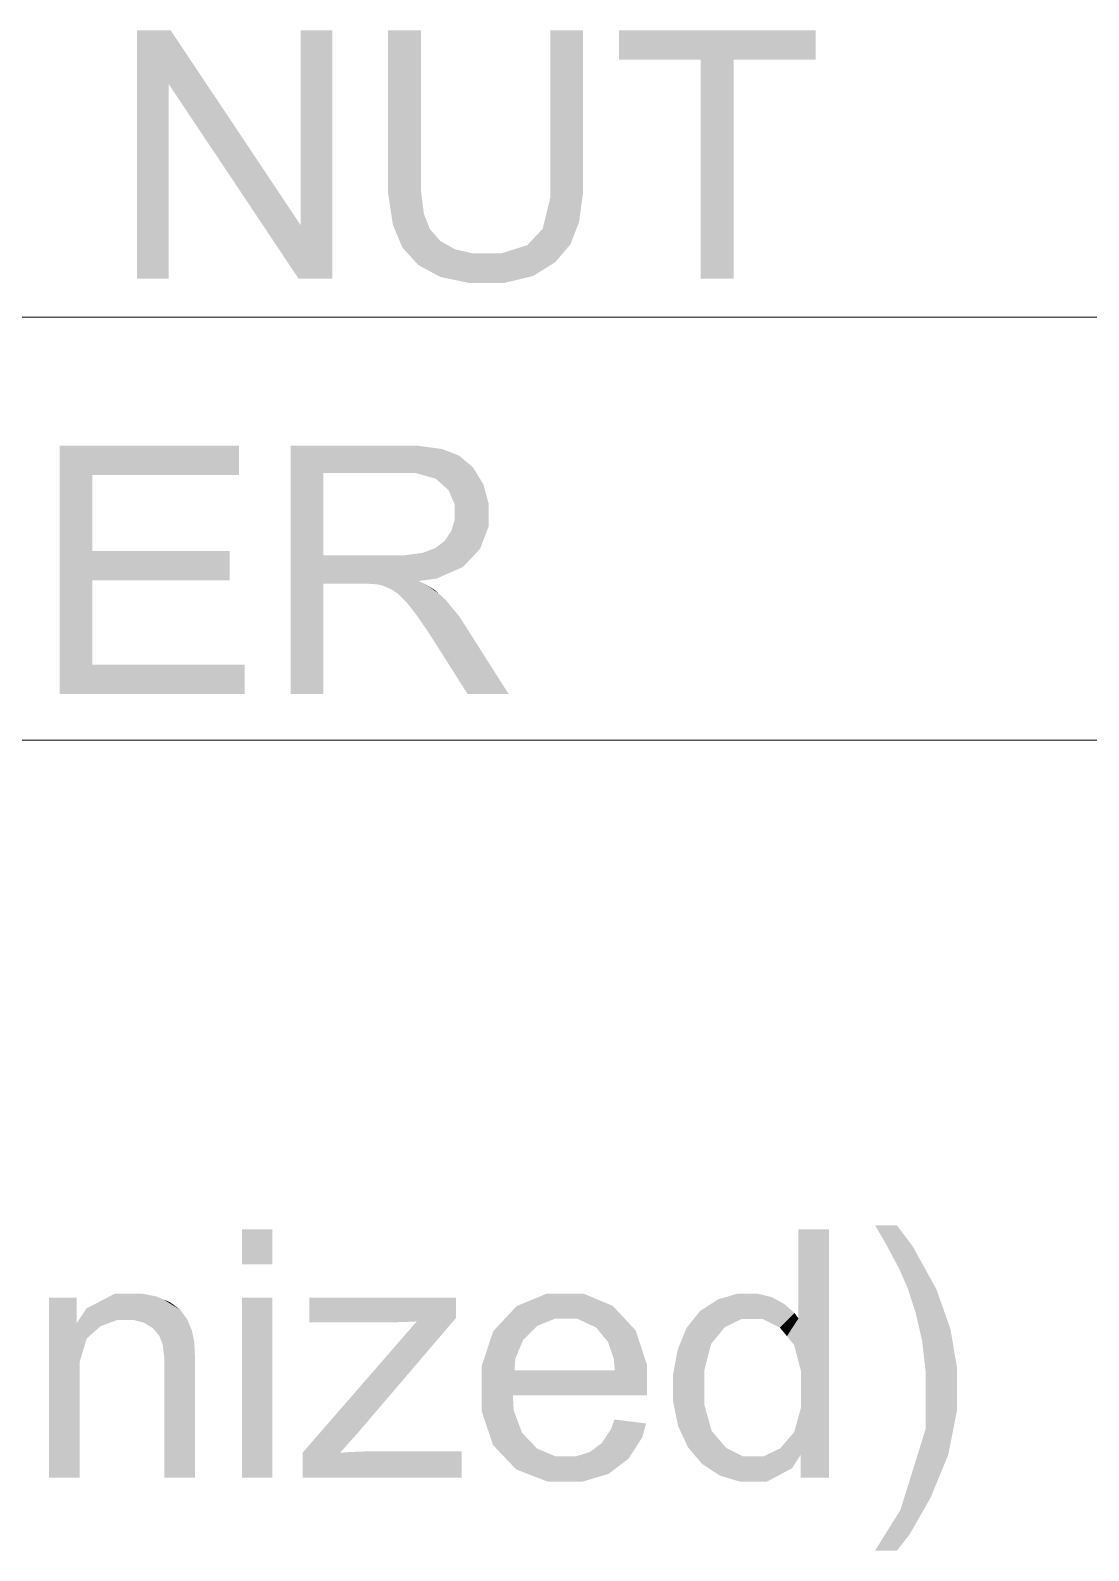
# Model space of a CAD drawing. Header units: millimetres. Extents: x 2 to 579, y 1 to 405.
# Drawn here: x 177.34 to 181.03, y 95.78 to 101.07 of the extents above; entities that cross this region are included whole.
import ezdxf

# ---------------------------------------------------------------- set-up
doc = ezdxf.new("R2010")
doc.units = ezdxf.units.MM
doc.linetypes.add('XKITLINE00', pattern=[0])
doc.layers.add('LinkedObject', color=7, linetype='Continuous', lineweight=0)

# ---------------------------------------------------------------- blocks, each defined once
blk = doc.blocks.new('*A4')
at = {"layer": 'LinkedObject'}
for points in [[(177.7117, 101.0668), (177.8214, 100.881), (177.7117, 100.2028)], [(177.8214, 100.881), (177.7117, 101.0668), (177.829, 101.0668)], [(177.8214, 100.881), (177.829, 101.0668), (178.2743, 100.2028)], [(178.2743, 100.2028), (177.829, 101.0668), (178.2819, 100.3886)], [(178.3916, 101.0668), (178.2819, 100.3886), (178.2819, 101.0668)], [(178.3916, 100.2028), (178.2819, 100.3886), (178.3916, 101.0668)], [(178.7001, 101.0668), (178.586, 100.5677), (178.586, 101.0668)], [(178.7001, 100.5681), (178.586, 100.5677), (178.7001, 101.0668)], [(179.2651, 101.0668), (179.1511, 100.5681), (179.1511, 101.0668)], [(179.2651, 100.5677), (179.1511, 100.5681), (179.2651, 101.0668)], [(179.3904, 101.0668), (179.6747, 100.9649), (179.3904, 100.9649)], [(179.7887, 100.9649), (179.6747, 100.9649), (179.3904, 101.0668)], [(179.7887, 100.9649), (179.3904, 101.0668), (180.0747, 101.0668)], [(179.7887, 100.9649), (180.0747, 101.0668), (180.0747, 100.9649)], [(179.6747, 100.2028), (179.7887, 100.9649), (179.7887, 100.2028)], [(179.6747, 100.9649), (179.7887, 100.9649), (179.6747, 100.2028)], [(177.7117, 100.2028), (177.8214, 100.881), (177.8214, 100.2028)], [(178.7001, 100.5681), (178.586, 100.499), (178.586, 100.5677)], [(178.7001, 100.5118), (178.586, 100.499), (178.7001, 100.5681)], [(179.1243, 100.3767), (179.2651, 100.5677), (179.2357, 100.3608)], [(179.1511, 100.4867), (179.2651, 100.5677), (179.1243, 100.3767)], [(179.2651, 100.5677), (179.1511, 100.4867), (179.1511, 100.5681)], [(179.2357, 100.3608), (179.2651, 100.5677), (179.2504, 100.3991)], [(179.2504, 100.3991), (179.2651, 100.5677), (179.2651, 100.5026)], [(178.7001, 100.5118), (178.619, 100.3511), (178.586, 100.499)], [(178.7105, 100.4288), (178.619, 100.3511), (178.7001, 100.5118)], [(178.586, 100.499), (178.619, 100.3511), (178.6025, 100.3907)], [(178.619, 100.3511), (178.7105, 100.4288), (178.721, 100.4021)], [(178.7315, 100.3754), (178.619, 100.3511), (178.721, 100.4021)], [(178.2819, 100.3886), (178.3916, 100.2028), (178.2743, 100.2028)], [(178.7315, 100.3754), (178.7291, 100.23), (178.619, 100.3511)], [(178.619, 100.3511), (178.7291, 100.23), (178.6355, 100.3115)], [(178.7674, 100.3343), (178.7291, 100.23), (178.7315, 100.3754)], [(179.0974, 100.3481), (179.1678, 100.2602), (179.0706, 100.3196)], [(179.2357, 100.3608), (179.0974, 100.3481), (179.1243, 100.3767)], [(179.2209, 100.3225), (179.0974, 100.3481), (179.2357, 100.3608)], [(179.1678, 100.2602), (179.0974, 100.3481), (179.2209, 100.3225)], [(178.6355, 100.3115), (178.7291, 100.23), (178.6906, 100.2509)], [(178.7291, 100.23), (178.7674, 100.3343), (178.7929, 100.3199)], [(178.8184, 100.3054), (178.7291, 100.23), (178.7929, 100.3199)], [(178.8184, 100.3054), (178.9276, 100.1881), (178.7291, 100.23)], [(178.8808, 100.291), (178.9276, 100.1881), (178.8184, 100.3054)], [(178.9276, 100.1881), (178.8808, 100.291), (178.9176, 100.291)], [(178.9807, 100.291), (178.9276, 100.1881), (178.9176, 100.291)], [(178.9276, 100.1881), (178.9807, 100.291), (178.9901, 100.1881)], [(179.1294, 100.2362), (178.9807, 100.291), (179.0706, 100.3196)], [(179.0909, 100.2122), (178.9807, 100.291), (179.1294, 100.2362)], [(178.9901, 100.1881), (178.9807, 100.291), (179.0909, 100.2122)], [(179.0706, 100.3196), (179.1678, 100.2602), (179.1294, 100.2362)], [(178.7291, 100.23), (178.9276, 100.1881), (178.7677, 100.2091)], [(178.7677, 100.2091), (178.9276, 100.1881), (178.867, 100.1881)], [(177.5559, 99.2555), (177.4418, 98.7579), (177.4418, 99.6219)], [(177.5559, 99.2555), (177.4418, 99.6219), (177.5559, 99.5199)], [(178.0665, 99.5199), (177.4418, 99.6219), (178.0665, 99.6219)], [(177.5559, 99.5199), (177.4418, 99.6219), (178.0665, 99.5199)], [(178.3603, 99.2408), (178.2462, 98.7579), (178.2462, 99.6219)], [(178.2462, 99.6219), (178.3603, 99.5268), (178.3603, 99.2408)], [(178.6333, 99.5268), (178.2462, 99.6219), (178.6286, 99.6219)], [(178.3603, 99.5268), (178.2462, 99.6219), (178.6333, 99.5268)], [(178.6286, 99.6219), (178.6813, 99.5268), (178.6333, 99.5268)], [(178.7739, 99.6102), (178.6286, 99.6219), (178.6862, 99.6219)], [(178.8039, 99.5986), (178.6286, 99.6219), (178.7739, 99.6102)], [(178.7515, 99.5071), (178.6286, 99.6219), (178.8039, 99.5986)], [(178.6813, 99.5268), (178.6286, 99.6219), (178.7515, 99.5071)], [(178.8039, 99.5986), (178.7737, 99.4873), (178.7515, 99.5071)], [(178.8339, 99.5869), (178.7737, 99.4873), (178.8039, 99.5986)], [(178.7737, 99.4873), (178.8339, 99.5869), (178.7959, 99.4676)], [(178.7959, 99.4676), (178.8339, 99.5869), (178.8998, 99.5164)], [(178.8998, 99.5164), (178.8339, 99.5869), (178.8819, 99.5458)], [(178.8998, 99.5164), (178.8182, 99.4171), (178.7959, 99.4676)], [(178.9177, 99.4869), (178.8182, 99.4171), (178.8998, 99.5164)], [(178.9357, 99.4218), (178.8182, 99.4171), (178.9177, 99.4869)], [(178.9357, 99.3861), (178.8182, 99.4171), (178.9357, 99.4218)], [(178.8182, 99.4171), (178.9357, 99.3861), (178.8182, 99.3865)], [(178.8067, 99.3268), (178.9357, 99.3861), (178.8763, 99.2311)], [(178.8182, 99.3655), (178.9357, 99.3861), (178.8067, 99.3268)], [(178.9357, 99.3861), (178.8182, 99.3655), (178.8182, 99.3865)], [(178.8763, 99.2311), (178.9357, 99.3861), (178.906, 99.2627)], [(178.906, 99.2627), (178.9357, 99.3861), (178.9357, 99.3401)], [(178.8763, 99.2311), (178.7501, 99.2652), (178.7837, 99.2911)], [(178.7952, 99.3089), (178.8763, 99.2311), (178.7837, 99.2911)], [(178.8067, 99.3268), (178.8763, 99.2311), (178.7952, 99.3089)], [(177.5559, 99.1536), (177.4418, 98.7579), (177.5559, 99.2555)], [(178.0345, 99.1536), (177.5559, 99.2555), (178.0345, 99.2555)], [(177.5559, 99.1536), (177.5559, 99.2555), (178.0345, 99.1536)], [(178.3603, 99.2408), (178.3603, 99.1415), (178.2462, 98.7579)], [(178.4926, 99.1415), (178.3603, 99.2408), (178.6056, 99.2408)], [(178.3603, 99.1415), (178.3603, 99.2408), (178.4926, 99.1415)], [(178.4926, 99.1415), (178.6056, 99.2408), (178.5147, 99.1415)], [(178.5147, 99.1415), (178.6056, 99.2408), (178.5465, 99.1394)], [(178.5465, 99.1394), (178.6056, 99.2408), (178.5562, 99.1374)], [(178.5562, 99.1374), (178.6056, 99.2408), (178.5694, 99.1341)], [(178.5694, 99.1341), (178.6056, 99.2408), (178.5955, 99.1226)], [(178.5955, 99.1226), (178.6056, 99.2408), (178.6447, 99.2408)], [(178.5955, 99.1226), (178.6447, 99.2408), (178.6083, 99.1144)], [(178.6447, 99.2408), (178.6927, 99.151), (178.6083, 99.1144)], [(178.706, 99.2489), (178.6927, 99.151), (178.6447, 99.2408)], [(178.6927, 99.151), (178.706, 99.2489), (178.7548, 99.1595)], [(178.728, 99.257), (178.8763, 99.2311), (178.706, 99.2489)], [(178.8465, 99.1996), (178.706, 99.2489), (178.8763, 99.2311)], [(178.7548, 99.1595), (178.706, 99.2489), (178.8465, 99.1996)], [(178.7501, 99.2652), (178.8763, 99.2311), (178.728, 99.257)], [(177.5559, 98.8598), (177.4418, 98.7579), (177.5559, 99.1536)], [(178.2462, 98.7579), (178.3603, 99.1415), (178.3603, 98.7579)], [(178.6083, 99.1144), (178.6927, 99.151), (178.6211, 99.1062)], [(178.6927, 99.151), (178.65, 99.0773), (178.6211, 99.1062)], [(178.7154, 99.1401), (178.65, 99.0773), (178.6927, 99.151)], [(178.65, 99.0773), (178.7154, 99.1401), (178.6662, 99.0567)], [(178.6662, 99.0567), (178.7154, 99.1401), (178.6824, 99.036)], [(178.6824, 99.036), (178.7154, 99.1401), (178.7616, 99.108)], [(178.7616, 99.108), (178.7154, 99.1401), (178.7498, 99.1186)], [(178.7616, 99.108), (178.7236, 98.9765), (178.6824, 99.036)], [(178.7866, 99.085), (178.7236, 98.9765), (178.7616, 99.108)], [(178.8338, 99.0275), (178.7236, 98.9765), (178.7866, 99.085)], [(178.7236, 98.9765), (178.8338, 99.0275), (178.7486, 98.9376)], [(178.7486, 98.9376), (178.8338, 99.0275), (178.8561, 98.993)], [(178.7486, 98.9376), (178.8561, 98.993), (178.8627, 98.7579)], [(178.8627, 98.7579), (178.8561, 98.993), (179.0055, 98.7579)], [(177.4418, 98.7579), (177.5559, 98.8598), (178.0864, 98.7579)], [(178.0864, 98.7579), (177.5559, 98.8598), (178.0864, 98.8598)], [(180.3578, 96.9091), (180.3177, 96.8473), (180.2817, 96.9091)], [(180.3177, 96.8473), (180.3578, 96.9091), (180.3651, 96.7589)], [(180.3651, 96.7589), (180.3578, 96.9091), (180.4131, 96.8352)], [(178.1831, 96.8953), (178.0768, 96.7734), (178.0768, 96.8953)], [(178.1831, 96.7734), (178.0768, 96.7734), (178.1831, 96.8953)], [(180.121, 96.8953), (180.0148, 96.5851), (180.0148, 96.8953)], [(180.121, 96.8953), (180.0243, 96.3991), (180.0148, 96.5851)], [(180.0243, 96.3991), (180.121, 96.8953), (180.121, 96.0313)], [(180.3651, 96.7589), (180.4131, 96.8352), (180.3766, 96.7324)], [(180.3766, 96.7324), (180.4131, 96.8352), (180.3946, 96.6918)], [(180.3946, 96.6918), (180.4131, 96.8352), (180.495, 96.6868)], [(177.4055, 96.6577), (177.5117, 96.3734), (177.4055, 96.0313)], [(177.5117, 96.3734), (177.4055, 96.6577), (177.5117, 96.4336)], [(177.5363, 96.5153), (177.4055, 96.6577), (177.5014, 96.5687)], [(177.5117, 96.4336), (177.4055, 96.6577), (177.5363, 96.5153)], [(177.5014, 96.5687), (177.4055, 96.6577), (177.5014, 96.6577)], [(177.7001, 96.6715), (177.5358, 96.6201), (177.6351, 96.6715)], [(177.6436, 96.5799), (177.5358, 96.6201), (177.7001, 96.6715)], [(177.6436, 96.5799), (177.7001, 96.6715), (177.6774, 96.5799)], [(177.6774, 96.5799), (177.7001, 96.6715), (177.6986, 96.5799)], [(177.7001, 96.6715), (177.7354, 96.5703), (177.6986, 96.5799)], [(177.7283, 96.6715), (177.7354, 96.5703), (177.7001, 96.6715)], [(177.7802, 96.6613), (177.7354, 96.5703), (177.7283, 96.6715)], [(177.8039, 96.6511), (177.7354, 96.5703), (177.7802, 96.6613)], [(177.7354, 96.5703), (177.8039, 96.6511), (177.7511, 96.5607)], [(177.8039, 96.6511), (177.7668, 96.5511), (177.7511, 96.5607)], [(177.7668, 96.5511), (177.8039, 96.6511), (177.7887, 96.5255)], [(177.7887, 96.5255), (177.8039, 96.6511), (177.8747, 96.5978)], [(177.863, 96.6143), (177.8039, 96.6511), (177.8275, 96.641)], [(177.8747, 96.5978), (177.8039, 96.6511), (177.863, 96.6143)], [(178.1831, 96.6577), (178.0768, 96.0313), (178.0768, 96.6577)], [(178.1831, 96.0313), (178.0768, 96.0313), (178.1831, 96.6577)], [(178.8227, 96.6577), (178.2879, 96.1175), (178.6857, 96.5747)], [(178.8227, 96.5872), (178.2879, 96.1175), (178.8227, 96.6577)], [(178.3112, 96.6577), (178.5662, 96.5713), (178.3112, 96.5713)], [(178.5921, 96.5713), (178.3112, 96.6577), (178.8227, 96.6577)], [(178.5662, 96.5713), (178.3112, 96.6577), (178.5921, 96.5713)], [(178.5921, 96.5713), (178.8227, 96.6577), (178.6519, 96.573)], [(178.6519, 96.573), (178.8227, 96.6577), (178.6857, 96.5747)], [(179.1386, 96.6715), (178.9927, 96.5843), (179.0333, 96.6279)], [(179.2034, 96.6715), (178.9927, 96.5843), (179.1386, 96.6715)], [(179.1676, 96.5842), (178.9927, 96.5843), (179.2034, 96.6715)], [(179.1676, 96.5842), (179.2034, 96.6715), (179.2041, 96.5842)], [(179.2034, 96.6715), (179.2444, 96.5842), (179.2041, 96.5842)], [(179.3685, 96.6287), (179.2034, 96.6715), (179.2661, 96.6715)], [(179.4082, 96.586), (179.2034, 96.6715), (179.3685, 96.6287)], [(179.3101, 96.5536), (179.2034, 96.6715), (179.4082, 96.586)], [(179.2444, 96.5842), (179.2034, 96.6715), (179.3101, 96.5536)], [(179.7343, 96.6512), (179.8175, 96.5834), (179.7031, 96.6308)], [(179.8039, 96.6715), (179.8175, 96.5834), (179.7343, 96.6512)], [(179.8425, 96.6715), (179.8175, 96.5834), (179.8039, 96.6715)], [(179.8175, 96.5834), (179.8425, 96.6715), (179.8528, 96.5834)], [(179.8425, 96.6715), (179.8891, 96.5834), (179.8528, 96.5834)], [(179.8707, 96.6715), (179.8891, 96.5834), (179.8425, 96.6715)], [(179.921, 96.6595), (179.8891, 96.5834), (179.8707, 96.6715)], [(179.943, 96.6475), (179.8891, 96.5834), (179.921, 96.6595)], [(179.943, 96.6475), (179.95, 96.5533), (179.8891, 96.5834)], [(179.9651, 96.6355), (179.95, 96.5533), (179.943, 96.6475)], [(180.3946, 96.6918), (180.495, 96.6868), (180.4226, 96.607)], [(180.4226, 96.607), (180.495, 96.6868), (180.5215, 96.6123)], [(177.5358, 96.6201), (177.5853, 96.5584), (177.5014, 96.5687)], [(177.5853, 96.5584), (177.5358, 96.6201), (177.6436, 96.5799)], [(177.8747, 96.5978), (177.7949, 96.5094), (177.7887, 96.5255)], [(177.8865, 96.5813), (177.7949, 96.5094), (177.8747, 96.5978)], [(179.6719, 96.6105), (179.7347, 96.5257), (179.6252, 96.552)], [(179.7584, 96.5545), (179.6719, 96.6105), (179.7031, 96.6308)], [(179.7347, 96.5257), (179.6719, 96.6105), (179.7584, 96.5545)], [(179.7031, 96.6308), (179.8175, 96.5834), (179.7584, 96.5545)], [(180.0009, 96.6043), (179.95, 96.5533), (179.9651, 96.6355)], [(180.0148, 96.5851), (179.95, 96.5533), (180.0009, 96.6043)], [(180.4226, 96.607), (180.5215, 96.6123), (180.4326, 96.5628)], [(180.4326, 96.5628), (180.5215, 96.6123), (180.4453, 96.5083)], [(180.4453, 96.5083), (180.5215, 96.6123), (180.5442, 96.5481)], [(177.5014, 96.5687), (177.5853, 96.5584), (177.5363, 96.5153)], [(177.9029, 96.5421), (177.7949, 96.5094), (177.8865, 96.5813)], [(177.7949, 96.5094), (177.9029, 96.5421), (177.8011, 96.4933)], [(177.8011, 96.4933), (177.9029, 96.5421), (177.9076, 96.5194)], [(178.4834, 96.1902), (178.2879, 96.1175), (178.8227, 96.5872)], [(178.9927, 96.5843), (178.9114, 96.4181), (178.952, 96.5407)], [(179.0565, 96.5109), (178.9114, 96.4181), (178.9927, 96.5843)], [(178.9927, 96.5843), (179.0814, 96.5353), (179.0565, 96.5109)], [(179.0814, 96.5353), (178.9927, 96.5843), (179.1062, 96.5598)], [(179.1062, 96.5598), (178.9927, 96.5843), (179.1676, 96.5842)], [(179.3101, 96.5536), (179.4082, 96.586), (179.3354, 96.5229)], [(179.4082, 96.586), (179.3519, 96.5032), (179.3354, 96.5229)], [(179.3519, 96.5032), (179.4082, 96.586), (179.3719, 96.444)], [(179.3719, 96.444), (179.4082, 96.586), (179.4877, 96.423)], [(179.4877, 96.423), (179.4082, 96.586), (179.448, 96.5433)], [(179.6252, 96.552), (179.7347, 96.5257), (179.6096, 96.5139)], [(179.95, 96.5533), (180.0148, 96.5851), (179.9748, 96.5233)], [(179.9748, 96.5233), (180.0148, 96.5851), (179.9995, 96.4933)], [(180.0148, 96.5851), (180.0243, 96.3991), (179.9995, 96.4933)], [(180.4453, 96.5083), (180.5442, 96.5481), (180.458, 96.3985)], [(180.458, 96.3985), (180.5442, 96.5481), (180.5669, 96.4138)], [(177.9076, 96.5194), (177.8072, 96.4448), (177.8011, 96.4933)], [(177.9106, 96.5046), (177.8072, 96.4448), (177.9076, 96.5194)], [(177.9135, 96.4531), (177.8072, 96.4448), (177.9106, 96.5046)], [(179.029, 96.4455), (178.9114, 96.4181), (179.0565, 96.5109)], [(179.6096, 96.5139), (179.5784, 96.3439), (179.594, 96.4757)], [(179.711, 96.4968), (179.5784, 96.3439), (179.6096, 96.5139)], [(179.6873, 96.4058), (179.5784, 96.3439), (179.711, 96.4968)], [(179.6096, 96.5139), (179.7347, 96.5257), (179.711, 96.4968)], [(177.9135, 96.4531), (177.8072, 96.4124), (177.8072, 96.4448)], [(177.9135, 96.4162), (177.8072, 96.4124), (177.9135, 96.4531)], [(178.9114, 96.4181), (179.029, 96.4455), (179.0263, 96.4045)], [(179.3719, 96.444), (179.4877, 96.423), (179.3754, 96.4045)], [(179.594, 96.4757), (179.5784, 96.3439), (179.5784, 96.3907)], [(177.8072, 96.0313), (177.9135, 96.4162), (177.9135, 96.0313)], [(177.8072, 96.4124), (177.9135, 96.4162), (177.8072, 96.0313)], [(179.0263, 96.4045), (178.9114, 96.3392), (178.9114, 96.4181)], [(179.0263, 96.4045), (179.4877, 96.3455), (178.9114, 96.3392)], [(179.3754, 96.4045), (179.4877, 96.3455), (179.0263, 96.4045)], [(179.4877, 96.3455), (179.3754, 96.4045), (179.4877, 96.423)], [(179.5784, 96.3439), (179.6873, 96.4058), (179.6873, 96.3437)], [(180.0243, 96.3991), (180.121, 96.0313), (180.0243, 96.3349)], [(180.458, 96.3432), (180.5669, 96.4138), (180.5669, 96.3438)], [(180.458, 96.3985), (180.5669, 96.4138), (180.458, 96.3432)], [(177.4055, 96.0313), (177.5117, 96.3734), (177.5117, 96.0313)], [(179.4877, 96.3408), (178.9114, 96.3392), (179.4877, 96.3455)], [(179.4874, 96.3267), (178.9114, 96.3392), (179.4877, 96.3408)], [(178.9114, 96.3392), (178.9918, 96.102), (178.9114, 96.2629)], [(179.0232, 96.2657), (178.9918, 96.102), (178.9114, 96.3392)], [(179.0232, 96.2657), (178.9114, 96.3392), (179.0203, 96.3172)], [(179.4871, 96.3172), (178.9114, 96.3392), (179.4874, 96.3267)], [(179.0203, 96.3172), (178.9114, 96.3392), (179.4871, 96.3172)], [(179.5784, 96.3439), (179.6873, 96.2837), (179.5784, 96.2958)], [(179.6873, 96.2837), (179.5784, 96.3439), (179.6873, 96.3437)], [(180.0243, 96.3349), (180.121, 96.0313), (180.0243, 96.2766)], [(180.458, 96.3432), (180.5669, 96.3438), (180.458, 96.2015)], [(180.5669, 96.2643), (180.458, 96.2015), (180.5669, 96.3438)], [(179.5784, 96.2958), (179.6873, 96.2837), (179.5957, 96.2109)], [(179.5957, 96.2109), (179.6873, 96.2837), (179.6129, 96.1739)], [(179.6129, 96.1739), (179.6873, 96.2837), (179.7126, 96.1939)], [(180.0243, 96.2766), (180.121, 96.0313), (180, 96.1899)], [(178.9114, 96.2629), (178.9918, 96.102), (178.9516, 96.1443)], [(179.0524, 96.1868), (178.9918, 96.102), (179.0232, 96.2657)], [(179.3295, 96.1508), (179.4842, 96.2196), (179.4232, 96.097)], [(179.3621, 96.1998), (179.4842, 96.2196), (179.3295, 96.1508)], [(179.4842, 96.2196), (179.3621, 96.1998), (179.3742, 96.2334)], [(179.4232, 96.097), (179.4842, 96.2196), (179.4712, 96.1716)], [(180.5364, 96.1106), (180.458, 96.2015), (180.5669, 96.2643)], [(178.4834, 96.1902), (178.2879, 96.0313), (178.2879, 96.1175)], [(178.4187, 96.1177), (178.2879, 96.0313), (178.4834, 96.1902)], [(178.9918, 96.102), (179.0524, 96.1868), (179.0319, 96.0597)], [(179.0786, 96.1595), (179.0319, 96.0597), (179.0524, 96.1868)], [(179.7126, 96.1939), (179.6787, 96.0793), (179.6129, 96.1739)], [(179.6129, 96.1739), (179.6787, 96.0793), (179.6301, 96.1369)], [(179.738, 96.1642), (179.6787, 96.0793), (179.7126, 96.1939)], [(180, 96.1899), (180.0225, 96.1106), (179.9757, 96.1615)], [(180, 96.1899), (180.121, 96.0313), (180.0225, 96.1106)], [(180.458, 96.2015), (180.5059, 96.0364), (180.3699, 95.9186)], [(180.5059, 96.0364), (180.458, 96.2015), (180.5364, 96.1106)], [(178.2879, 96.0313), (178.5525, 96.1228), (178.8417, 96.0313)], [(178.5525, 96.1228), (178.2879, 96.0313), (178.5212, 96.1228)], [(178.5212, 96.1228), (178.2879, 96.0313), (178.4544, 96.1203)], [(178.4544, 96.1203), (178.2879, 96.0313), (178.4187, 96.1177)], [(178.8417, 96.0313), (178.5525, 96.1228), (178.8417, 96.1228)], [(179.1048, 96.1321), (179.0319, 96.0597), (179.0786, 96.1595)], [(179.1048, 96.1321), (179.2093, 96.0174), (179.0319, 96.0597)], [(179.1702, 96.1047), (179.2093, 96.0174), (179.1048, 96.1321)], [(179.2882, 96.1201), (179.3882, 96.0705), (179.2385, 96.1047)], [(179.3088, 96.1354), (179.4232, 96.097), (179.2882, 96.1201)], [(179.3882, 96.0705), (179.2882, 96.1201), (179.4232, 96.097)], [(179.3295, 96.1508), (179.4232, 96.097), (179.3088, 96.1354)], [(179.6787, 96.0793), (179.738, 96.1642), (179.7101, 96.0587)], [(179.7101, 96.0587), (179.738, 96.1642), (179.7633, 96.1344)], [(179.7633, 96.1344), (179.8476, 96.0174), (179.7101, 96.0587)], [(179.8231, 96.1047), (179.8476, 96.0174), (179.7633, 96.1344)], [(179.9514, 96.1331), (180.0225, 96.1106), (179.8923, 96.1047)], [(180.0225, 96.1106), (179.9514, 96.1331), (179.9757, 96.1615)], [(179.0319, 96.0597), (179.2093, 96.0174), (179.1407, 96.0174)], [(179.2093, 96.1047), (179.2093, 96.0174), (179.1702, 96.1047)], [(179.2385, 96.1047), (179.3882, 96.0705), (179.2093, 96.0174)], [(179.2385, 96.1047), (179.2093, 96.0174), (179.2093, 96.1047)], [(179.2093, 96.0174), (179.3882, 96.0705), (179.2637, 96.0174)], [(179.2637, 96.0174), (179.3882, 96.0705), (179.3532, 96.044)], [(179.8476, 96.0174), (179.8231, 96.1047), (179.8576, 96.1047)], [(179.8476, 96.0174), (180.0225, 96.1106), (179.9053, 96.0174)], [(179.8923, 96.1047), (180.0225, 96.1106), (179.8476, 96.0174)], [(179.8923, 96.1047), (179.8476, 96.0174), (179.8576, 96.1047)], [(179.9053, 96.0174), (180.0225, 96.1106), (179.9928, 96.064)], [(180.0225, 96.1106), (180.121, 96.0313), (180.0225, 96.0313)], [(179.7101, 96.0587), (179.8476, 96.0174), (179.7414, 96.0381)], [(179.7414, 96.0381), (179.8476, 96.0174), (179.8102, 96.0174)], [(180.3699, 95.9186), (180.5059, 96.0364), (180.4014, 95.8326)], [(180.4014, 95.8326), (180.5059, 96.0364), (180.4754, 95.9622)], [(180.3699, 95.9186), (180.4014, 95.8326), (180.2817, 95.7772)], [(180.2817, 95.7772), (180.4014, 95.8326), (180.3578, 95.7772)]]:
    blk.add_hatch(color=7, dxfattribs=at).paths.add_polyline_path(points, flags=17)
at = {"layer": 'LinkedObject', "color": 6, "linetype": 'XKITLINE00', "lineweight": 0}
for p, q in [((183.0653, 100.0696), (173.5237, 100.0696)), ((183.3204, 98.5968), (169.692, 98.5968))]:
    blk.add_line(p, q, dxfattribs=at)

msp = doc.modelspace()

# ---------------------------------------------------------------- block references
at = {"lineweight": 0}
msp.add_blockref('*A4', (0, 0), dxfattribs=at)

doc.saveas('drawing.dxf')
